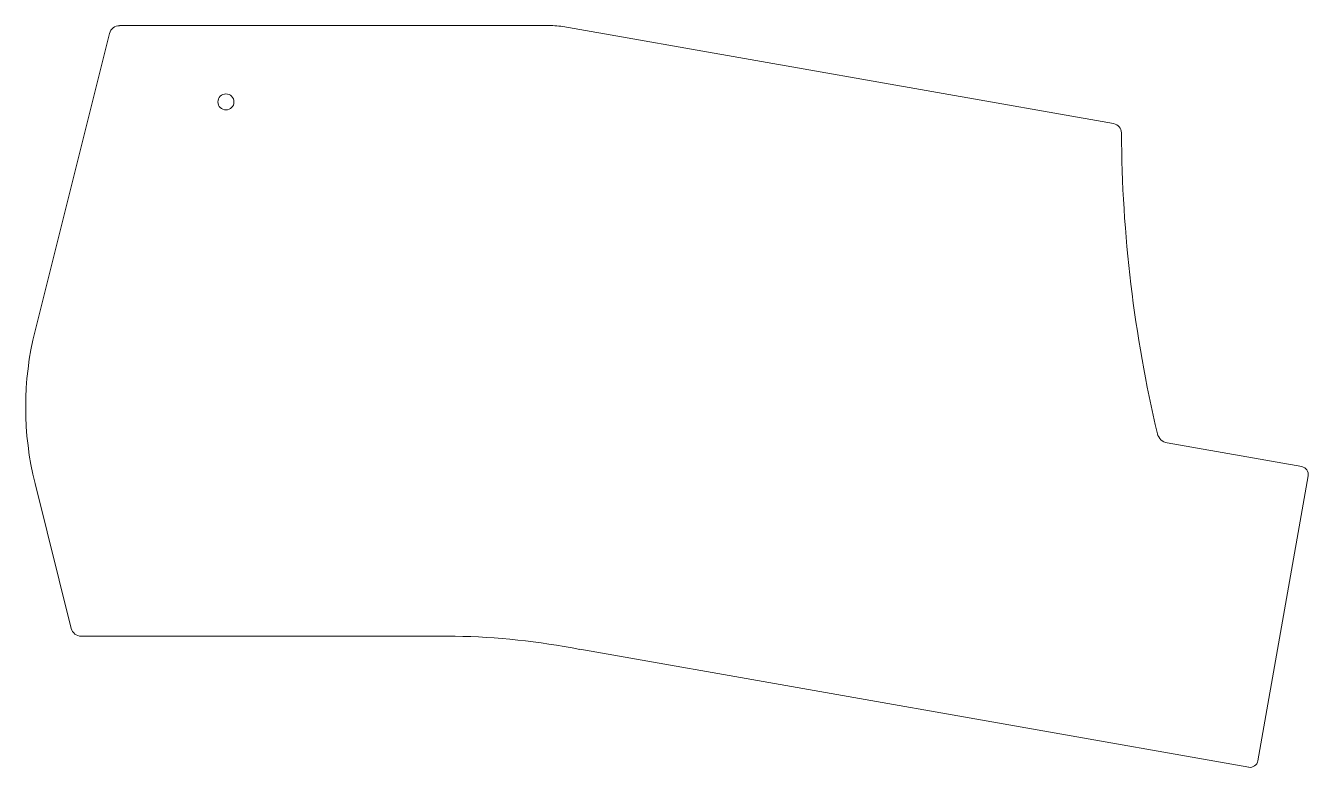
# Model space of a CAD drawing. Header units: millimetres. Extents: x -25 to 135, y -83 to 10.
import ezdxf

# ---------------------------------------------------------------- set-up
doc = ezdxf.new("R2010")
doc.units = ezdxf.units.MM
doc.layers.add('edge cuts', color=54, linetype='Continuous', lineweight=5, true_color=0x808000)

msp = doc.modelspace()

# ---------------------------------------------------------------- linework, layer by layer
at = {"layer": 'edge cuts'}
for p, q in [((-14.53, 8.55), (-23.81, -28.57)), ((-13.29, 9.53), (40.76, 9.53)), ((42.74, 9.29), (110.7, -2.69)), ((117.38, -42.56), (134.18, -45.52)), ((-23.81, -47.62), (-19.29, -65.7)), ((128.72, -82.23), (134.99, -46.67)), ((-18.05, -66.67), (28.58, -66.67)), ((44.12, -68.32), (127.56, -83.04))]:
    msp.add_line(p, q, dxfattribs=at)
msp.add_circle((0, 0), 1, dxfattribs=at)
for centre, radius, start, end in [((-13.27, 8.22), 1.3, 90.7311, 165.2326), ((40.43, -1.84), 11.37, 78.2891, 88.3196), ((110.5, -3.87), 1.19, 0.0335, 79.9665), ((278.79, -2.94), 167.1, 180.316, 193.3081), ((14.39, -38.1), 39.37, 166, 194), ((117.67, -41.04), 1.54, 193.6878, 259.4591), ((134, -46.5), 1, 350, 80), ((-18.05, -65.4), 1.28, 194.0071, 270.0292), ((26.91, -156.48), 89.82, 78.9506, 88.9361), ((127.73, -82.05), 1, 260, 350)]:
    msp.add_arc(centre, radius, start, end, dxfattribs=at)

doc.saveas('drawing.dxf')
